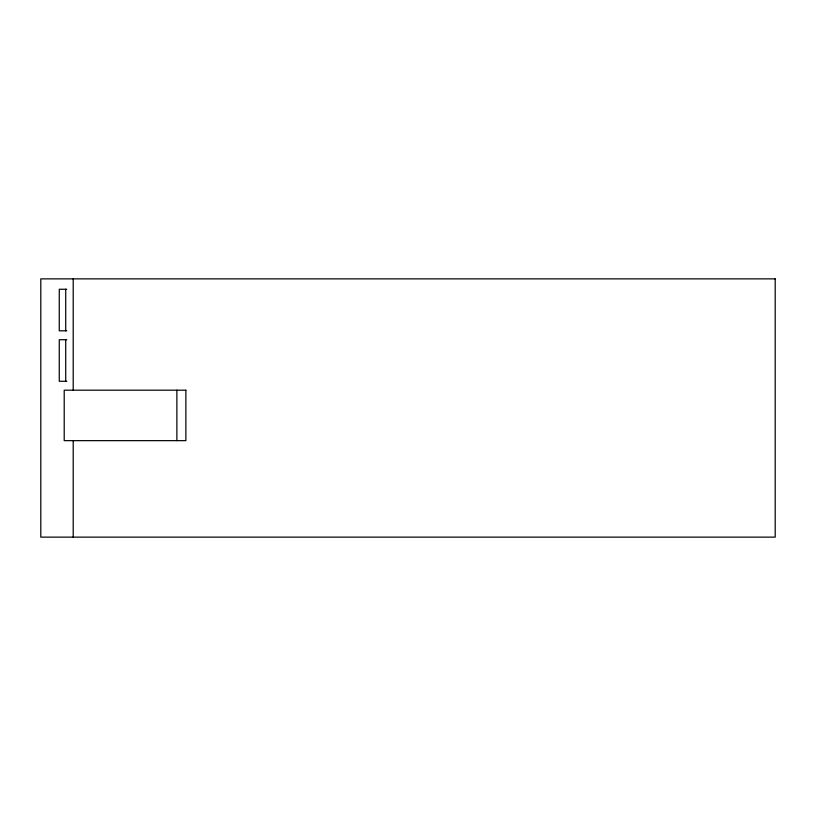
<?xml version="1.0" encoding="UTF-8"?>
<svg xmlns="http://www.w3.org/2000/svg" width="816" height="816" viewBox="0 0 816 816"><rect width="100%" height="100%" fill="white"/><g stroke="black" fill="none" stroke-linecap="round" stroke-linejoin="round"><path stroke-width="1.22" d="M66.749 289.262L59.262 289.262L59.262 330.817L66.749 330.817M66.749 339.721L59.262 339.721L59.262 381.286L66.749 381.286M176.878 390.191L176.878 440.65M73.205 278.868L73.205 390.191M73.205 440.65L73.205 537.132M65.719 289.262L65.719 330.817M65.719 339.721L65.719 381.286M775.2 278.868L40.8 278.868L40.8 537.132L775.2 537.132L775.2 278.868M185.875 390.191L64.209 390.191L64.209 440.65L185.875 440.65L185.875 390.191"/></g></svg>
